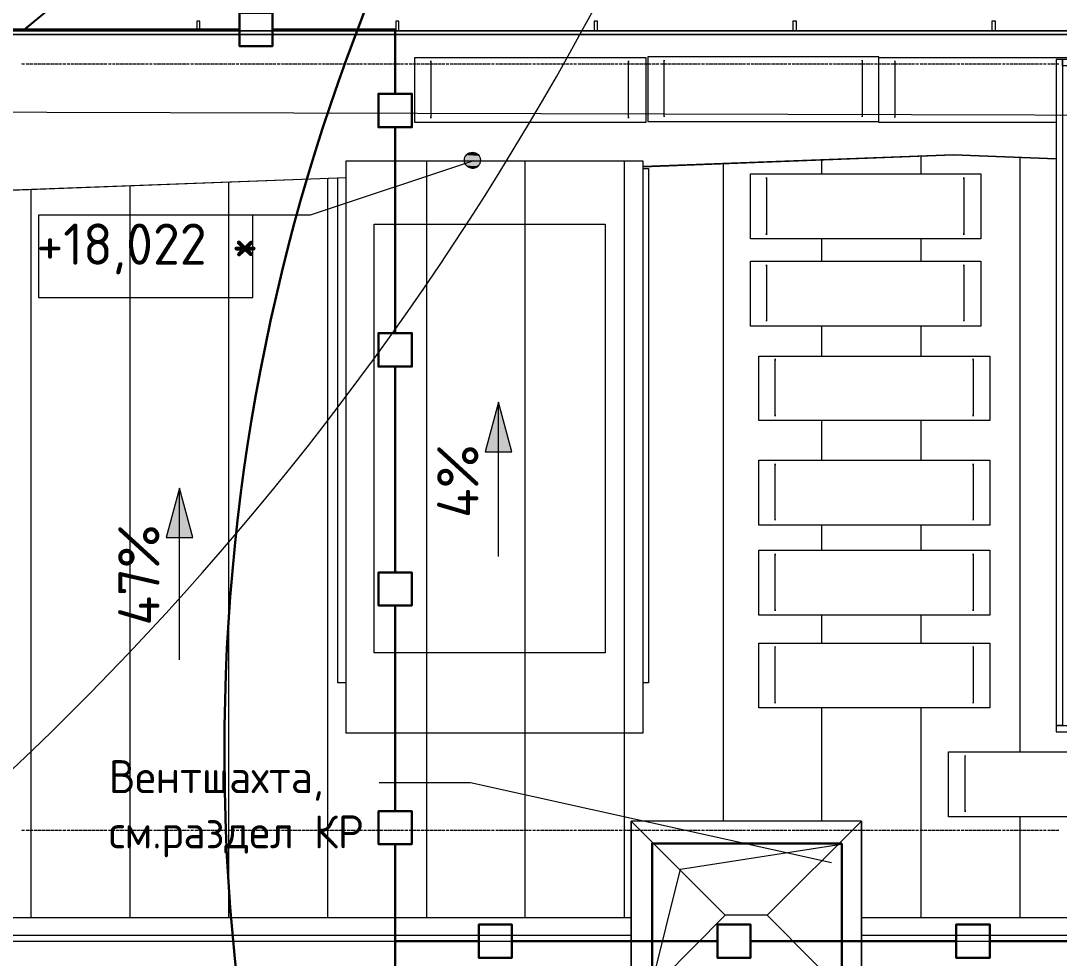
# Model space of a CAD drawing. Header units: millimetres. Extents: x -42533 to 645315, y 3457 to 82611.
# Drawn here: x 554422 to 560725, y 19596 to 25284 of the extents above; entities that cross this region are included whole.
import ezdxf

# ---------------------------------------------------------------- set-up
doc = ezdxf.new("R2010")
doc.units = ezdxf.units.MM
for name, color, linetype, true_color in [('PDF _!ЭОМ.Молниезащита', 7, 'Continuous', 0x954a95), ('PDF _Аннотация', 7, 'Continuous', 0xbababa), ('PDF _Антураж', 7, 'Continuous', 0xbababa), ('PDF _Воздуховоды', 7, 'Continuous', 0xbababa), ('PDF _Крыша', 7, 'Continuous', 0xbababa), ('PDF _Крыша штриховка', 7, 'Continuous', 0xbababa), ('PDF _Обобщенные модели', 7, 'Continuous', 0xbababa), ('PDF _Ограждение', 7, 'Continuous', 0xbababa), ('PDF _Оси', 7, 'Continuous', 0xbababa), ('PDF _Отметки', 7, 'Continuous', 0xbababa), ('PDF _Размеры', 7, 'Continuous', 0xbababa)]:
    doc.layers.add(name, color=color, linetype=linetype, true_color=true_color)
doc.layers.add('PDF _Линии', color=7, linetype='Continuous')
doc.layers.add('PDF _Текст', color=7, linetype='Continuous')
doc.styles.add('PDF GOST Common', font='GOST_Common.ttf')

msp = doc.modelspace()

# ---------------------------------------------------------------- linework, layer by layer
at = {"layer": 'PDF _!ЭОМ.Молниезащита', "color": 5, "lineweight": 30}
for points in [[(555750.1, 25230.6), (554750.6, 25230.6), (554250.8, 25230.6), (554250.8, 25395.8), (554149.2, 25395.8), (554149.2, 25599.1), (554348.2, 25599.1), (554348.2, 25395.8), (554250.8, 25395.8)], [(556694.6, 25230.6), (556199.1, 25230.6), (555949.2, 25230.6), (555949.2, 25129), (555750.1, 25129), (555750.1, 25332.3), (555949.2, 25332.3), (555949.2, 25230.6)], [(556694.6, 25230.6), (556694.6, 24841)], [(556694.6, 23388.3), (556694.6, 24387.8), (556694.6, 24637.7), (556593, 24637.7), (556593, 24841), (556796.3, 24841), (556796.3, 24637.7), (556694.6, 24637.7)], [(556694.6, 21935.5), (556694.6, 22935.1), (556694.6, 23185), (556593, 23185), (556593, 23388.3), (556796.3, 23388.3), (556796.3, 23185), (556694.6, 23185)], [(556694.6, 20487), (556694.6, 21486.6), (556694.6, 21736.5), (556593, 21736.5), (556593, 21935.5), (556796.3, 21935.5), (556796.3, 21736.5), (556694.6, 21736.5)], [(556694.6, 19038.6), (556694.6, 20038.1), (556694.6, 20288), (556593, 20288), (556593, 20487), (556796.3, 20487), (556796.3, 20288), (556694.6, 20288)], [(558651.3, 19699.3), (557651.8, 19699.3), (557401.9, 19699.3), (557401.9, 19597.6), (557202.9, 19597.6), (557202.9, 19800.9), (557401.9, 19800.9), (557401.9, 19699.3)], [(560099.8, 19699.3), (559100.3, 19699.3), (558850.4, 19699.3), (558850.4, 19597.6), (558651.3, 19597.6), (558651.3, 19800.9), (558850.4, 19800.9), (558850.4, 19699.3)], [(561552.6, 19699.3), (560553, 19699.3), (560303.1, 19699.3), (560303.1, 19597.6), (560099.8, 19597.6), (560099.8, 19800.9), (560303.1, 19800.9), (560303.1, 19699.3)], [(557202.9, 19699.3), (556694.6, 19699.3)]]:
    msp.add_lwpolyline(points, dxfattribs=at)
at = {"layer": 'PDF _!ЭОМ.Молниезащита', "color": 116, "lineweight": 30, "true_color": 0x136734}
for centre, radius in [((543274.8, 33878.4), 12301.6), ((567904.4, 20845.7), 12246.5)]:
    msp.add_circle(centre, radius, dxfattribs=at)
at = {"layer": 'PDF _!ЭОМ.Молниезащита', "lineweight": 13}
for centre, radius, start, end in [((541973.2, 33883.9), 18066.6, 258.64082, 32.4196), ((569238.6, 19731.8), 18425.9, 113.6261, 221.93481)]:
    msp.add_arc(centre, radius, start, end, dxfattribs=at)
at = {"layer": 'PDF _!ЭОМ.Молниезащита', "lineweight": 30}
msp.add_arc((514330.6, -50639.5), 76931.2, 53.480075, 71.283866, dxfattribs=at)
at = {"layer": 'PDF _Аннотация', "color": 8, "lineweight": 20}
msp.add_lwpolyline([(554530.4, 24104), (554530.4, 23604.3), (555830.6, 23604.3), (555830.6, 24104)], close=True, dxfattribs=at)
at = {"layer": 'PDF _Аннотация', "color": 8, "lineweight": 9}
msp.add_lwpolyline([(559341.7, 20173.6), (557152, 20660.7), (556737, 20660.7), (556597.2, 20660.7)], dxfattribs=at)
at = {"layer": 'PDF _Антураж', "color": 8, "lineweight": 18}
for points in [[(558198.2, 24400.5), (560082.9, 24472.5), (560705.5, 24447.1)], [(560705.5, 24442.9), (560082.9, 24468.3), (558198.2, 24396.3)], [(560082.9, 24468.3), (560082.9, 24472.5)], [(556347.3, 24328.5), (553230.1, 24214.2)], [(553234.3, 24214.2), (556398.1, 24332.7)]]:
    msp.add_lwpolyline(points, dxfattribs=at)
at = {"layer": 'PDF _Воздуховоды', "color": 8, "lineweight": 18}
for points in [[(558952.1, 19856), (559523.8, 20427.8), (559523.8, 19280), (559523.8, 20427.8), (558126.2, 20427.8), (558126.2, 19280), (558126.2, 20427.8), (558697.9, 19856), (558126.2, 19280), (559523.8, 19280), (558952.1, 19856), (558697.9, 19856)], [(559523.8, 20427.8), (558126.2, 20427.8)]]:
    msp.add_lwpolyline(points, dxfattribs=at)
at = {"layer": 'PDF _Крыша', "color": 8, "lineweight": 9}
msp.add_lwpolyline([(556398.1, 24434.4), (558198.2, 24434.4), (558198.2, 20961.4), (556398.1, 20961.4)], close=True, dxfattribs=at)
at = {"layer": 'PDF _Крыша штриховка', "color": 8, "lineweight": 9}
for points in [[(559883.8, 24459.8), (559883.8, 24353.9)], [(556885.2, 24434.4), (556885.2, 20961.4), (556885.2, 19843.3)], [(557482.4, 24434.4), (557482.4, 20961.4), (557482.4, 19843.3)], [(558083.8, 24434.4), (558083.8, 20961.4), (558083.8, 19843.3)], [(558685.2, 24417.4), (558685.2, 20427.8)], [(559282.4, 24438.6), (559282.4, 24353.9)], [(560485.3, 24451.3), (560485.3, 20847.1)], [(556283.8, 24328.5), (556283.8, 19843.3)], [(555085.2, 24281.9), (555085.2, 19843.3)], [(555682.4, 24303.1), (555682.4, 19843.3)], [(554483.8, 24260.7), (554483.8, 19843.3)], [(559282.4, 23960), (559282.4, 23824.5)], [(559883.8, 23960), (559883.8, 23824.5)], [(559282.4, 23430.6), (559282.4, 23248.5)], [(559883.8, 23430.6), (559883.8, 23248.5)], [(559282.4, 22858.8), (559282.4, 22617.4)], [(559883.8, 22858.8), (559883.8, 22617.4)], [(559282.4, 22223.5), (559282.4, 22071.1)], [(559883.8, 22223.5), (559883.8, 22071.1)], [(559282.4, 21677.2), (559282.4, 21507.8)], [(559883.8, 21677.2), (559883.8, 21507.8)], [(559282.4, 21113.9), (559282.4, 20427.8)], [(559883.8, 21113.9), (559883.8, 19843.3)], [(560485.3, 20453.2), (560485.3, 19843.3)]]:
    msp.add_lwpolyline(points, dxfattribs=at)
at = {"layer": 'PDF _Линии', "color": 8, "lineweight": 9}
for points in [[(553827.3, 24730.9), (582318.5, 24654.6), (582229.5, 32125.8), (589577.9, 32125.8), (589577.9, 54975.5), (598506, 54975.5), (598785.5, 20686.1), (592369, 20686.1), (592432.5, 12524.6), (585626.3, 12571.2), (585592.4, 14451.7), (550752.4, 14451.7), (550752.4, 12478), (543802.2, 12478), (543764.1, 20783.5), (537415.3, 20800.5), (537356, 32655.2)], [(558249, 19419.7), (558426.9, 20135.5), (559401, 20288)]]:
    msp.add_lwpolyline(points, dxfattribs=at)
msp.add_lwpolyline([(557969.5, 21448.5), (556567.6, 21448.5), (556567.6, 24049), (557969.5, 24049)], close=True, dxfattribs=at)
at = {"layer": 'PDF _Линии', "color": 8, "lineweight": 30}
msp.add_lwpolyline([(559405.2, 20292.2), (558253.2, 20292.2), (558253.2, 19419.7), (559405.2, 19419.7)], close=True, dxfattribs=at)
at = {"layer": 'PDF _Обобщенные модели', "color": 8, "lineweight": 9}
for points in [[(558215.1, 25061.2), (558215.1, 25057), (558215.1, 25040), (558215.1, 25035.8), (558215.1, 24697), (558215.1, 24688.5), (558215.1, 24684.3), (558215.1, 24667.3), (556813.2, 24667.3), (556813.2, 24684.3), (556813.2, 24688.5), (556813.2, 24697), (556813.2, 25035.8), (556813.2, 25040), (556813.2, 25057), (556813.2, 25061.2)], [(560248.1, 24353.9), (560248.1, 24349.7), (560248.1, 24332.7), (560248.1, 24328.5), (560248.1, 23989.7), (560248.1, 23985.4), (560248.1, 23977), (560248.1, 23960), (558850.4, 23960), (558850.4, 23977), (558850.4, 23985.4), (558850.4, 23989.7), (558850.4, 24328.5), (558850.4, 24332.7), (558850.4, 24349.7), (558850.4, 24353.9)], [(560248.1, 23824.5), (560248.1, 23820.3), (560248.1, 23807.6), (560248.1, 23803.3), (560248.1, 23799.1), (560248.1, 23464.5), (560248.1, 23456), (560248.1, 23447.6), (560248.1, 23434.8), (560248.1, 23430.6), (558850.4, 23430.6), (558850.4, 23434.8), (558850.4, 23447.6), (558850.4, 23456), (558850.4, 23464.5), (558850.4, 23799.1), (558850.4, 23803.3), (558850.4, 23807.6), (558850.4, 23820.3), (558850.4, 23824.5)], [(560303.1, 23248.5), (560303.1, 23231.6), (560303.1, 23227.3), (560303.1, 22888.5), (560303.1, 22880), (560303.1, 22875.8), (560303.1, 22858.8), (558901.2, 22858.8), (558901.2, 22875.8), (558901.2, 22880), (558901.2, 22888.5), (558901.2, 23227.3), (558901.2, 23231.6), (558901.2, 23248.5)], [(560303.1, 22617.4), (560303.1, 22613.2), (560303.1, 22600.5), (560303.1, 22596.2), (560303.1, 22592), (560303.1, 22257.4), (560303.1, 22249), (560303.1, 22240.5), (560303.1, 22223.5), (558901.2, 22223.5), (558901.2, 22240.5), (558901.2, 22249), (558901.2, 22257.4), (558901.2, 22592), (558901.2, 22596.2), (558901.2, 22600.5), (558901.2, 22613.2), (558901.2, 22617.4)], [(560303.1, 22071.1), (560303.1, 22066.8), (560303.1, 22049.9), (560303.1, 22045.7), (560303.1, 21706.8), (560303.1, 21702.6), (560303.1, 21694.1), (560303.1, 21677.2), (558901.2, 21677.2), (558901.2, 21694.1), (558901.2, 21702.6), (558901.2, 21706.8), (558901.2, 22045.7), (558901.2, 22049.9), (558901.2, 22066.8), (558901.2, 22071.1)], [(560303.1, 21507.8), (560303.1, 21503.5), (560303.1, 21490.8), (560303.1, 21482.4), (560303.1, 21147.8), (560303.1, 21139.3), (560303.1, 21130.8), (560303.1, 21118.1), (560303.1, 21113.9), (558901.2, 21113.9), (558901.2, 21118.1), (558901.2, 21130.8), (558901.2, 21139.3), (558901.2, 21147.8), (558901.2, 21482.4), (558901.2, 21490.8), (558901.2, 21503.5), (558901.2, 21507.8)], [(561455.1, 20847.1), (561455.1, 20830.1), (561455.1, 20821.6), (561455.1, 20487), (561455.1, 20478.6), (561455.1, 20474.3), (561455.1, 20457.4), (561455.1, 20453.2), (560053.2, 20453.2), (560053.2, 20457.4), (560053.2, 20474.3), (560053.2, 20478.6), (560053.2, 20487), (560053.2, 20821.6), (560053.2, 20830.1), (560053.2, 20847.1)]]:
    msp.add_lwpolyline(points, close=True, dxfattribs=at)
for points in [[(556910.6, 25031.6), (556910.6, 25040), (556910.6, 24692.7), (556910.6, 24701.2)], [(558109.2, 25040), (558109.2, 24692.7)], [(558113.5, 25031.6), (558113.5, 25040)], [(560705.5, 24667.3), (559629.7, 24667.3), (559629.7, 24671.6), (559629.7, 24684.3), (559629.7, 24692.7), (559629.7, 24697), (559629.7, 24701.2), (559629.7, 25035.8), (559629.7, 25044.3), (559629.7, 25057), (559629.7, 25065.5), (558227.8, 25065.5), (558227.8, 25048.5), (558227.8, 25040), (558227.8, 24705.5), (558227.8, 24697), (558227.8, 24692.7), (558227.8, 24675.8), (558227.8, 24671.6), (559629.7, 24671.6)], [(558325.2, 25044.3), (558325.2, 24701.2)], [(558329.5, 25040), (558329.5, 25044.3)], [(559528.1, 25040), (559528.1, 25044.3), (559528.1, 24701.2), (559528.1, 24705.5)], [(559629.7, 25061.2), (561027.4, 25061.2), (561027.4, 25057), (561027.4, 25048.5)], [(559727.1, 25035.8), (559727.1, 25040), (559727.1, 24697), (559727.1, 24701.2)], [(558329.5, 24701.2), (558329.5, 24705.5)], [(558113.5, 24692.7), (558113.5, 24701.2)], [(558947.8, 24324.3), (558947.8, 24332.7), (558947.8, 23985.4), (558947.8, 23993.9)], [(560146.4, 24324.3), (560146.4, 24332.7), (560146.4, 23985.4), (560146.4, 23993.9)], [(558947.8, 23794.9), (558947.8, 23803.3), (558947.8, 23460.3), (558947.8, 23464.5)], [(560146.4, 23794.9), (560146.4, 23803.3), (560146.4, 23460.3), (560146.4, 23464.5)], [(558998.6, 23231.6), (558998.6, 22884.3)], [(559002.9, 23223.1), (559002.9, 23231.6)], [(560201.5, 23223.1), (560201.5, 23231.6), (560201.5, 22884.3), (560201.5, 22892.7)], [(559002.9, 22884.3), (559002.9, 22892.7)], [(558998.6, 22596.2), (558998.6, 22253.2)], [(559002.9, 22587.8), (559002.9, 22596.2)], [(560201.5, 22587.8), (560201.5, 22596.2), (560201.5, 22253.2), (560201.5, 22257.4)], [(559002.9, 22253.2), (559002.9, 22257.4)], [(558998.6, 22049.9), (558998.6, 21702.6)], [(559002.9, 22041.4), (559002.9, 22049.9)], [(560201.5, 22041.4), (560201.5, 22049.9), (560201.5, 21702.6), (560201.5, 21711.1)], [(559002.9, 21702.6), (559002.9, 21711.1)], [(558998.6, 21486.6), (558998.6, 21143.5)], [(559002.9, 21482.4), (559002.9, 21486.6)], [(560201.5, 21482.4), (560201.5, 21486.6), (560201.5, 21143.5), (560201.5, 21147.8)], [(559002.9, 21143.5), (559002.9, 21147.8)], [(560150.7, 20825.9), (560150.7, 20482.8)], [(560154.9, 20821.6), (560154.9, 20825.9)], [(560154.9, 20482.8), (560154.9, 20491.3)]]:
    msp.add_lwpolyline(points, dxfattribs=at)
at = {"layer": 'PDF _Обобщенные модели', "color": 8, "lineweight": 18}
for points in [[(547821.6, 19695), (547821.6, 19699.3), (547821.6, 19733.2), (547821.6, 19843.3), (558126.2, 19843.3)], [(559523.8, 19843.3), (573364.9, 19843.3)], [(558126.2, 19733.2), (547821.6, 19733.2)], [(583559.4, 19733.2), (559523.8, 19733.2)], [(547821.6, 19699.3), (558126.2, 19699.3)], [(559523.8, 19699.3), (589323.7, 19699.3)]]:
    msp.add_lwpolyline(points, dxfattribs=at)
at = {"layer": 'PDF _Ограждение', "color": 8, "lineweight": 9}
for points in [[(554437.2, 25222.2), (554678.6, 25425.5), (554432.9, 25222.2)], [(556398.1, 21266.3), (556347.3, 21266.3), (556347.3, 24328.5)], [(558198.2, 24387.8), (558232, 24387.8), (558232, 21266.3), (558198.2, 21266.3)]]:
    msp.add_lwpolyline(points, dxfattribs=at)
for points in [[(555491.8, 25281.5), (555491.8, 25243.3), (555491.8, 25222.2), (555508.7, 25222.2), (555508.7, 25243.3), (555508.7, 25281.5)], [(556698.9, 25281.5), (556698.9, 25243.3), (556698.9, 25222.2), (556715.8, 25222.2), (556715.8, 25243.3), (556715.8, 25281.5)], [(557901.7, 25281.5), (557901.7, 25243.3), (557901.7, 25222.2), (557922.9, 25222.2), (557922.9, 25243.3), (557922.9, 25281.5)], [(559108.8, 25281.5), (559108.8, 25243.3), (559108.8, 25222.2), (559129.9, 25222.2), (559129.9, 25243.3), (559129.9, 25281.5)], [(560315.8, 25281.5), (560315.8, 25243.3), (560315.8, 25222.2), (560337, 25222.2), (560337, 25243.3), (560337, 25281.5)], [(581852.6, 25201), (554293.2, 25201), (554293.2, 25222.2), (581839.9, 25222.2), (554293.2, 25222.2), (554293.2, 25201), (581852.6, 25201), (581852.6, 25213.7)], [(575652, 21008), (575694.4, 21008), (575694.4, 25010.4), (560743.6, 25010.4), (560743.6, 25048.5), (560705.5, 25048.5), (560705.5, 21008), (575652, 21008), (575652, 25010.4), (575694.4, 25010.4), (575694.4, 25048.5), (560743.6, 25048.5), (560743.6, 21008), (560705.5, 21008), (560705.5, 20969.9), (575652, 20969.9)]]:
    msp.add_lwpolyline(points, close=True, dxfattribs=at)
at = {"layer": 'PDF _Оси', "color": 8, "lineweight": 9}
for points in [[(554424.5, 25023.1), (554424.5, 25023.1)], [(554428.7, 25023.1), (554445.6, 25023.1)], [(554449.9, 25023.1), (554449.9, 25023.1)], [(554454.1, 25023.1), (554471.1, 25023.1)], [(554475.3, 25023.1), (554496.5, 25023.1)], [(554500.7, 25023.1), (554521.9, 25023.1)], [(554526.1, 25023.1), (554547.3, 25023.1)], [(554551.5, 25023.1), (554572.7, 25023.1)], [(554576.9, 25023.1), (554598.1, 25023.1)], [(554602.4, 25023.1), (554623.5, 25023.1)], [(554627.8, 25023.1), (554648.9, 25023.1)], [(554653.2, 25023.1), (554670.1, 25023.1)], [(554674.4, 25023.1), (554674.4, 25023.1)], [(554678.6, 25023.1), (554695.5, 25023.1)], [(554699.8, 25023.1), (554699.8, 25023.1)], [(554704, 25023.1), (554720.9, 25023.1)], [(554725.2, 25023.1), (554746.4, 25023.1)], [(554750.6, 25023.1), (554771.8, 25023.1)], [(554776, 25023.1), (554797.2, 25023.1)], [(554801.4, 25023.1), (554822.6, 25023.1)], [(554826.8, 25023.1), (554848, 25023.1)], [(554852.2, 25023.1), (554873.4, 25023.1)], [(554877.7, 25023.1), (554898.8, 25023.1)], [(554903.1, 25023.1), (554924.2, 25023.1)], [(554928.5, 25023.1), (554945.4, 25023.1)], [(554949.7, 25023.1), (554949.7, 25023.1)], [(554953.9, 25023.1), (554970.8, 25023.1)], [(554975.1, 25023.1), (554975.1, 25023.1)], [(554979.3, 25023.1), (554996.2, 25023.1)], [(555000.5, 25023.1), (555021.7, 25023.1)], [(555025.9, 25023.1), (555047.1, 25023.1)], [(555051.3, 25023.1), (555072.5, 25023.1)], [(555076.7, 25023.1), (555097.9, 25023.1)], [(555102.1, 25023.1), (555123.3, 25023.1)], [(555127.5, 25023.1), (555148.7, 25023.1)], [(555153, 25023.1), (555174.1, 25023.1)], [(555178.4, 25023.1), (555195.3, 25023.1)], [(555199.5, 25023.1), (555199.5, 25023.1)], [(555203.8, 25023.1), (555220.7, 25023.1)], [(555225, 25023.1), (555225, 25023.1)], [(555229.2, 25023.1), (555246.1, 25023.1)], [(555250.4, 25023.1), (555271.5, 25023.1)], [(555275.8, 25023.1), (555297, 25023.1)], [(555301.2, 25023.1), (555322.4, 25023.1)], [(555326.6, 25023.1), (555347.8, 25023.1)], [(555352, 25023.1), (555373.2, 25023.1)], [(555377.4, 25023.1), (555398.6, 25023.1)], [(555402.8, 25023.1), (555424, 25023.1)], [(555428.2, 25023.1), (555445.2, 25023.1)], [(555449.4, 25023.1), (555449.4, 25023.1)], [(555453.7, 25023.1), (555470.6, 25023.1)], [(555474.8, 25023.1), (555474.8, 25023.1)], [(555479.1, 25023.1), (555496, 25023.1)], [(555500.3, 25023.1), (555521.4, 25023.1)], [(555525.7, 25023.1), (555546.8, 25023.1)], [(555551.1, 25023.1), (555572.3, 25023.1)], [(555576.5, 25023.1), (555597.7, 25023.1)], [(555601.9, 25023.1), (555623.1, 25023.1)], [(555627.3, 25023.1), (555648.5, 25023.1)], [(555652.7, 25023.1), (555673.9, 25023.1)], [(555678.1, 25023.1), (555699.3, 25023.1)], [(555703.5, 25023.1), (555720.5, 25023.1)], [(555724.7, 25023.1), (555724.7, 25023.1)], [(555729, 25023.1), (555745.9, 25023.1)], [(555750.1, 25023.1), (555750.1, 25023.1)], [(555754.4, 25023.1), (555771.3, 25023.1)], [(555775.5, 25023.1), (555796.7, 25023.1)], [(555801, 25023.1), (555822.1, 25023.1)], [(555826.4, 25023.1), (555847.5, 25023.1)], [(555851.8, 25023.1), (555873, 25023.1)], [(555877.2, 25023.1), (555898.4, 25023.1)], [(555902.6, 25023.1), (555923.8, 25023.1)], [(555928, 25023.1), (555949.2, 25023.1)], [(555953.4, 25023.1), (555970.4, 25023.1)], [(555974.6, 25023.1), (555974.6, 25023.1)], [(555978.8, 25023.1), (555995.8, 25023.1)], [(556000, 25023.1), (556000, 25023.1)], [(556004.3, 25023.1), (556021.2, 25023.1)], [(556025.4, 25023.1), (556046.6, 25023.1)], [(556050.8, 25023.1), (556072, 25023.1)], [(556076.3, 25023.1), (556097.4, 25023.1)], [(556101.7, 25023.1), (556122.8, 25023.1)], [(556127.1, 25023.1), (556148.3, 25023.1)], [(556152.5, 25023.1), (556173.7, 25023.1)], [(556177.9, 25023.1), (556199.1, 25023.1)], [(556203.3, 25023.1), (556220.3, 25023.1)], [(556224.5, 25023.1), (556224.5, 25023.1)], [(556228.7, 25023.1), (556245.7, 25023.1)], [(556249.9, 25023.1), (556249.9, 25023.1)], [(556254.1, 25023.1), (556271.1, 25023.1)], [(556275.3, 25023.1), (556296.5, 25023.1)], [(556300.7, 25023.1), (556321.9, 25023.1)], [(556326.1, 25023.1), (556347.3, 25023.1)], [(556351.6, 25023.1), (556372.7, 25023.1)], [(556377, 25023.1), (556398.1, 25023.1)], [(556402.4, 25023.1), (556423.6, 25023.1)], [(556427.8, 25023.1), (556449, 25023.1)], [(556453.2, 25023.1), (556474.4, 25023.1)], [(556478.6, 25023.1), (556495.6, 25023.1)], [(556499.8, 25023.1), (556499.8, 25023.1)], [(556504, 25023.1), (556521, 25023.1)], [(556525.2, 25023.1), (556525.2, 25023.1)], [(556529.4, 25023.1), (556546.4, 25023.1)], [(556550.6, 25023.1), (556571.8, 25023.1)], [(556576, 25023.1), (556597.2, 25023.1)], [(556601.4, 25023.1), (556622.6, 25023.1)], [(556626.9, 25023.1), (556648, 25023.1)], [(556652.3, 25023.1), (556673.4, 25023.1)], [(556677.7, 25023.1), (556698.9, 25023.1)], [(556703.1, 25023.1), (556724.3, 25023.1)], [(556728.5, 25023.1), (556745.4, 25023.1)], [(556749.7, 25023.1), (556749.7, 25023.1)], [(556753.9, 25023.1), (556770.9, 25023.1)], [(556775.1, 25023.1), (556775.1, 25023.1)], [(556779.3, 25023.1), (556796.3, 25023.1)], [(556800.5, 25023.1), (556821.7, 25023.1)], [(556825.9, 25023.1), (556847.1, 25023.1)], [(556851.3, 25023.1), (556872.5, 25023.1)], [(556876.7, 25023.1), (556897.9, 25023.1)], [(556902.2, 25023.1), (556923.3, 25023.1)], [(556927.6, 25023.1), (556948.7, 25023.1)], [(556953, 25023.1), (556974.2, 25023.1)], [(556978.4, 25023.1), (556995.3, 25023.1)], [(556999.6, 25023.1), (556999.6, 25023.1)], [(557003.8, 25023.1), (557020.7, 25023.1)], [(557025, 25023.1), (557025, 25023.1)], [(557029.2, 25023.1), (557046.2, 25023.1)], [(557050.4, 25023.1), (557071.6, 25023.1)], [(557075.8, 25023.1), (557097, 25023.1)], [(557101.2, 25023.1), (557122.4, 25023.1)], [(557126.6, 25023.1), (557147.8, 25023.1)], [(557152, 25023.1), (557173.2, 25023.1)], [(557177.4, 25023.1), (557198.6, 25023.1)], [(557202.9, 25023.1), (557224, 25023.1)], [(557228.3, 25023.1), (557249.4, 25023.1)], [(557253.7, 25023.1), (557270.6, 25023.1)], [(557274.9, 25023.1), (557274.9, 25023.1)], [(557279.1, 25023.1), (557296, 25023.1)], [(557300.3, 25023.1), (557300.3, 25023.1)], [(557304.5, 25023.1), (557321.4, 25023.1)], [(557325.7, 25023.1), (557346.9, 25023.1)], [(557351.1, 25023.1), (557372.3, 25023.1)], [(557376.5, 25023.1), (557397.7, 25023.1)], [(557401.9, 25023.1), (557423.1, 25023.1)], [(557427.3, 25023.1), (557448.5, 25023.1)], [(557452.7, 25023.1), (557473.9, 25023.1)], [(557478.2, 25023.1), (557499.3, 25023.1)], [(557503.6, 25023.1), (557520.5, 25023.1)], [(557524.7, 25023.1), (557524.7, 25023.1)], [(557529, 25023.1), (557545.9, 25023.1)], [(557550.2, 25023.1), (557550.2, 25023.1)], [(557554.4, 25023.1), (557571.3, 25023.1)], [(557575.6, 25023.1), (557596.7, 25023.1)], [(557601, 25023.1), (557622.2, 25023.1)], [(557626.4, 25023.1), (557647.6, 25023.1)], [(557651.8, 25023.1), (557673, 25023.1)], [(557677.2, 25023.1), (557698.4, 25023.1)], [(557702.6, 25023.1), (557723.8, 25023.1)], [(557728, 25023.1), (557749.2, 25023.1)], [(557753.5, 25023.1), (557770.4, 25023.1)], [(557774.6, 25023.1), (557774.6, 25023.1)], [(557778.9, 25023.1), (557795.8, 25023.1)], [(557800, 25023.1), (557800, 25023.1)], [(557804.3, 25023.1), (557821.2, 25023.1)], [(557825.5, 25023.1), (557846.6, 25023.1)], [(557850.9, 25023.1), (557872, 25023.1)], [(557876.3, 25023.1), (557897.5, 25023.1)], [(557901.7, 25023.1), (557922.9, 25023.1)], [(557927.1, 25023.1), (557948.3, 25023.1)], [(557952.5, 25023.1), (557973.7, 25023.1)], [(557977.9, 25023.1), (557999.1, 25023.1)], [(558003.3, 25023.1), (558024.5, 25023.1)], [(558028.8, 25023.1), (558045.7, 25023.1)], [(558049.9, 25023.1), (558049.9, 25023.1)], [(558054.2, 25023.1), (558071.1, 25023.1)], [(558075.3, 25023.1), (558075.3, 25023.1)], [(558079.6, 25023.1), (558096.5, 25023.1)], [(558100.8, 25023.1), (558121.9, 25023.1)], [(558126.2, 25023.1), (558147.3, 25023.1)], [(558151.6, 25023.1), (558172.8, 25023.1)], [(558177, 25023.1), (558198.2, 25023.1)], [(558202.4, 25023.1), (558223.6, 25023.1)], [(558227.8, 25023.1), (558249, 25023.1)], [(558253.2, 25023.1), (558274.4, 25023.1)], [(558278.6, 25023.1), (558295.6, 25023.1)], [(558299.8, 25023.1), (558299.8, 25023.1)], [(558304.1, 25023.1), (558321, 25023.1)], [(558325.2, 25023.1), (558325.2, 25023.1)], [(558329.5, 25023.1), (558346.4, 25023.1)], [(558350.6, 25023.1), (558371.8, 25023.1)], [(558376.1, 25023.1), (558397.2, 25023.1)], [(558401.5, 25023.1), (558422.6, 25023.1)], [(558426.9, 25023.1), (558448.1, 25023.1)], [(558452.3, 25023.1), (558473.5, 25023.1)], [(558477.7, 25023.1), (558498.9, 25023.1)], [(558503.1, 25023.1), (558524.3, 25023.1)], [(558528.5, 25023.1), (558545.5, 25023.1)], [(558549.7, 25023.1), (558549.7, 25023.1)], [(558553.9, 25023.1), (558570.9, 25023.1)], [(558575.1, 25023.1), (558575.1, 25023.1)], [(558579.3, 25023.1), (558596.3, 25023.1)], [(558600.5, 25023.1), (558621.7, 25023.1)], [(558625.9, 25023.1), (558647.1, 25023.1)], [(558651.3, 25023.1), (558672.5, 25023.1)], [(558676.8, 25023.1), (558697.9, 25023.1)], [(558702.2, 25023.1), (558723.3, 25023.1)], [(558727.6, 25023.1), (558748.8, 25023.1)], [(558753, 25023.1), (558774.2, 25023.1)], [(558778.4, 25023.1), (558799.6, 25023.1)], [(558803.8, 25023.1), (558820.8, 25023.1)], [(558825, 25023.1), (558825, 25023.1)], [(558829.2, 25023.1), (558846.2, 25023.1)], [(558850.4, 25023.1), (558850.4, 25023.1)], [(558854.6, 25023.1), (558871.6, 25023.1)], [(558875.8, 25023.1), (558897, 25023.1)], [(558901.2, 25023.1), (558922.4, 25023.1)], [(558926.6, 25023.1), (558947.8, 25023.1)], [(558952.1, 25023.1), (558973.2, 25023.1)], [(558977.5, 25023.1), (558998.6, 25023.1)], [(559002.9, 25023.1), (559024.1, 25023.1)], [(559028.3, 25023.1), (559049.5, 25023.1)], [(559053.7, 25023.1), (559070.6, 25023.1)], [(559074.9, 25023.1), (559074.9, 25023.1)], [(559079.1, 25023.1), (559096.1, 25023.1)], [(559100.3, 25023.1), (559100.3, 25023.1)], [(559104.5, 25023.1), (559121.5, 25023.1)], [(559125.7, 25023.1), (559146.9, 25023.1)], [(559151.1, 25023.1), (559172.3, 25023.1)], [(559176.5, 25023.1), (559197.7, 25023.1)], [(559201.9, 25023.1), (559223.1, 25023.1)], [(559227.4, 25023.1), (559248.5, 25023.1)], [(559252.8, 25023.1), (559273.9, 25023.1)], [(559278.2, 25023.1), (559299.4, 25023.1)], [(559303.6, 25023.1), (559320.5, 25023.1)], [(559324.8, 25023.1), (559324.8, 25023.1)], [(559329, 25023.1), (559345.9, 25023.1)], [(559350.2, 25023.1), (559350.2, 25023.1)], [(559354.4, 25023.1), (559371.4, 25023.1)], [(559375.6, 25023.1), (559396.8, 25023.1)], [(559401, 25023.1), (559422.2, 25023.1)], [(559426.4, 25023.1), (559447.6, 25023.1)], [(559451.8, 25023.1), (559473, 25023.1)], [(559477.2, 25023.1), (559498.4, 25023.1)], [(559502.7, 25023.1), (559523.8, 25023.1)], [(559528.1, 25023.1), (559549.2, 25023.1)], [(559553.5, 25023.1), (559574.7, 25023.1)], [(559578.9, 25023.1), (559595.8, 25023.1)], [(559600.1, 25023.1), (559600.1, 25023.1)], [(559604.3, 25023.1), (559621.2, 25023.1)], [(559625.5, 25023.1), (559625.5, 25023.1)], [(559629.7, 25023.1), (559646.7, 25023.1)], [(559650.9, 25023.1), (559672.1, 25023.1)], [(559676.3, 25023.1), (559697.5, 25023.1)], [(559701.7, 25023.1), (559722.9, 25023.1)], [(559727.1, 25023.1), (559748.3, 25023.1)], [(559752.5, 25023.1), (559773.7, 25023.1)], [(559778, 25023.1), (559799.1, 25023.1)], [(559803.4, 25023.1), (559824.5, 25023.1)], [(559828.8, 25023.1), (559845.7, 25023.1)], [(559850, 25023.1), (559850, 25023.1)], [(559854.2, 25023.1), (559871.1, 25023.1)], [(559875.4, 25023.1), (559875.4, 25023.1)], [(559879.6, 25023.1), (559896.5, 25023.1)], [(559900.8, 25023.1), (559922, 25023.1)], [(559926.2, 25023.1), (559947.4, 25023.1)], [(559951.6, 25023.1), (559972.8, 25023.1)], [(559977, 25023.1), (559998.2, 25023.1)], [(560002.4, 25023.1), (560023.6, 25023.1)], [(560027.8, 25023.1), (560049, 25023.1)], [(560053.2, 25023.1), (560074.4, 25023.1)], [(560078.7, 25023.1), (560095.6, 25023.1)], [(560099.8, 25023.1), (560099.8, 25023.1)], [(560104.1, 25023.1), (560121, 25023.1)], [(560125.2, 25023.1), (560125.2, 25023.1)], [(560129.5, 25023.1), (560146.4, 25023.1)], [(560150.7, 25023.1), (560171.8, 25023.1)], [(560176.1, 25023.1), (560197.3, 25023.1)], [(560201.5, 25023.1), (560222.7, 25023.1)], [(560226.9, 25023.1), (560248.1, 25023.1)], [(560252.3, 25023.1), (560273.5, 25023.1)], [(560277.7, 25023.1), (560298.9, 25023.1)], [(560303.1, 25023.1), (560324.3, 25023.1)], [(560328.5, 25023.1), (560349.7, 25023.1)], [(560354, 25023.1), (560370.9, 25023.1)], [(560375.1, 25023.1), (560375.1, 25023.1)], [(560379.4, 25023.1), (560396.3, 25023.1)], [(560400.5, 25023.1), (560400.5, 25023.1)], [(560404.8, 25023.1), (560421.7, 25023.1)], [(560426, 25023.1), (560447.1, 25023.1)], [(560451.4, 25023.1), (560472.5, 25023.1)], [(560476.8, 25023.1), (560498, 25023.1)], [(560502.2, 25023.1), (560523.4, 25023.1)], [(560527.6, 25023.1), (560548.8, 25023.1)], [(560553, 25023.1), (560574.2, 25023.1)], [(560578.4, 25023.1), (560599.6, 25023.1)], [(560603.8, 25023.1), (560620.8, 25023.1)], [(560625, 25023.1), (560625, 25023.1)], [(560629.3, 25023.1), (560646.2, 25023.1)], [(560650.4, 25023.1), (560650.4, 25023.1)], [(560654.7, 25023.1), (560671.6, 25023.1)], [(560675.8, 25023.1), (560697, 25023.1)], [(560701.3, 25023.1), (560722.4, 25023.1)], [(554424.5, 20372.7), (554424.5, 20372.7)], [(554428.7, 20372.7), (554445.6, 20372.7)], [(554449.9, 20372.7), (554449.9, 20372.7)], [(554454.1, 20372.7), (554471.1, 20372.7)], [(554475.3, 20372.7), (554496.5, 20372.7)], [(554500.7, 20372.7), (554521.9, 20372.7)], [(554526.1, 20372.7), (554547.3, 20372.7)], [(554551.5, 20372.7), (554572.7, 20372.7)], [(554576.9, 20372.7), (554598.1, 20372.7)], [(554602.4, 20372.7), (554623.5, 20372.7)], [(554627.8, 20372.7), (554648.9, 20372.7)], [(554653.2, 20372.7), (554670.1, 20372.7)], [(554674.4, 20372.7), (554674.4, 20372.7)], [(554678.6, 20372.7), (554695.5, 20372.7)], [(554699.8, 20372.7), (554699.8, 20372.7)], [(554704, 20372.7), (554720.9, 20372.7)], [(554725.2, 20372.7), (554746.4, 20372.7)], [(554750.6, 20372.7), (554771.8, 20372.7)], [(554776, 20372.7), (554797.2, 20372.7)], [(554801.4, 20372.7), (554822.6, 20372.7)], [(554826.8, 20372.7), (554848, 20372.7)], [(554852.2, 20372.7), (554873.4, 20372.7)], [(554877.7, 20372.7), (554898.8, 20372.7)], [(554903.1, 20372.7), (554924.2, 20372.7)], [(554928.5, 20372.7), (554945.4, 20372.7)], [(554949.7, 20372.7), (554949.7, 20372.7)], [(554953.9, 20372.7), (554970.8, 20372.7)], [(554975.1, 20372.7), (554975.1, 20372.7)], [(554979.3, 20372.7), (554996.2, 20372.7)], [(555000.5, 20372.7), (555021.7, 20372.7)], [(555025.9, 20372.7), (555047.1, 20372.7)], [(555051.3, 20372.7), (555072.5, 20372.7)], [(555076.7, 20372.7), (555097.9, 20372.7)], [(555102.1, 20372.7), (555123.3, 20372.7)], [(555127.5, 20372.7), (555148.7, 20372.7)], [(555153, 20372.7), (555174.1, 20372.7)], [(555178.4, 20372.7), (555195.3, 20372.7)], [(555199.5, 20372.7), (555199.5, 20372.7)], [(555203.8, 20372.7), (555220.7, 20372.7)], [(555225, 20372.7), (555225, 20372.7)], [(555229.2, 20372.7), (555246.1, 20372.7)], [(555250.4, 20372.7), (555271.5, 20372.7)], [(555275.8, 20372.7), (555297, 20372.7)], [(555301.2, 20372.7), (555322.4, 20372.7)], [(555326.6, 20372.7), (555347.8, 20372.7)], [(555352, 20372.7), (555373.2, 20372.7)], [(555377.4, 20372.7), (555398.6, 20372.7)], [(555402.8, 20372.7), (555424, 20372.7)], [(555428.2, 20372.7), (555445.2, 20372.7)], [(555449.4, 20372.7), (555449.4, 20372.7)], [(555453.7, 20372.7), (555470.6, 20372.7)], [(555474.8, 20372.7), (555474.8, 20372.7)], [(555479.1, 20372.7), (555496, 20372.7)], [(555500.3, 20372.7), (555521.4, 20372.7)], [(555525.7, 20372.7), (555546.8, 20372.7)], [(555551.1, 20372.7), (555572.3, 20372.7)], [(555576.5, 20372.7), (555597.7, 20372.7)], [(555601.9, 20372.7), (555623.1, 20372.7)], [(555627.3, 20372.7), (555648.5, 20372.7)], [(555652.7, 20372.7), (555673.9, 20372.7)], [(555678.1, 20372.7), (555699.3, 20372.7)], [(555703.5, 20372.7), (555720.5, 20372.7)], [(555724.7, 20372.7), (555724.7, 20372.7)], [(555729, 20372.7), (555745.9, 20372.7)], [(555750.1, 20372.7), (555750.1, 20372.7)], [(555754.4, 20372.7), (555771.3, 20372.7)], [(555775.5, 20372.7), (555796.7, 20372.7)], [(555801, 20372.7), (555822.1, 20372.7)], [(555826.4, 20372.7), (555847.5, 20372.7)], [(555851.8, 20372.7), (555873, 20372.7)], [(555877.2, 20372.7), (555898.4, 20372.7)], [(555902.6, 20372.7), (555923.8, 20372.7)], [(555928, 20372.7), (555949.2, 20372.7)], [(555953.4, 20372.7), (555970.4, 20372.7)], [(555974.6, 20372.7), (555974.6, 20372.7)], [(555978.8, 20372.7), (555995.8, 20372.7)], [(556000, 20372.7), (556000, 20372.7)], [(556004.3, 20372.7), (556021.2, 20372.7)], [(556025.4, 20372.7), (556046.6, 20372.7)], [(556050.8, 20372.7), (556072, 20372.7)], [(556076.3, 20372.7), (556097.4, 20372.7)], [(556101.7, 20372.7), (556122.8, 20372.7)], [(556127.1, 20372.7), (556148.3, 20372.7)], [(556152.5, 20372.7), (556173.7, 20372.7)], [(556177.9, 20372.7), (556199.1, 20372.7)], [(556203.3, 20372.7), (556220.3, 20372.7)], [(556224.5, 20372.7), (556224.5, 20372.7)], [(556228.7, 20372.7), (556245.7, 20372.7)], [(556249.9, 20372.7), (556249.9, 20372.7)], [(556254.1, 20372.7), (556271.1, 20372.7)], [(556275.3, 20372.7), (556296.5, 20372.7)], [(556300.7, 20372.7), (556321.9, 20372.7)], [(556326.1, 20372.7), (556347.3, 20372.7)], [(556351.6, 20372.7), (556372.7, 20372.7)], [(556377, 20372.7), (556398.1, 20372.7)], [(556402.4, 20372.7), (556423.6, 20372.7)], [(556427.8, 20372.7), (556449, 20372.7)], [(556453.2, 20372.7), (556474.4, 20372.7)], [(556478.6, 20372.7), (556495.6, 20372.7)], [(556499.8, 20372.7), (556499.8, 20372.7)], [(556504, 20372.7), (556521, 20372.7)], [(556525.2, 20372.7), (556525.2, 20372.7)], [(556529.4, 20372.7), (556546.4, 20372.7)], [(556550.6, 20372.7), (556571.8, 20372.7)], [(556576, 20372.7), (556597.2, 20372.7)], [(556601.4, 20372.7), (556622.6, 20372.7)], [(556626.9, 20372.7), (556648, 20372.7)], [(556652.3, 20372.7), (556673.4, 20372.7)], [(556677.7, 20372.7), (556698.9, 20372.7)], [(556703.1, 20372.7), (556724.3, 20372.7)], [(556728.5, 20372.7), (556745.4, 20372.7)], [(556749.7, 20372.7), (556749.7, 20372.7)], [(556753.9, 20372.7), (556770.9, 20372.7)], [(556775.1, 20372.7), (556775.1, 20372.7)], [(556779.3, 20372.7), (556796.3, 20372.7)], [(556800.5, 20372.7), (556821.7, 20372.7)], [(556825.9, 20372.7), (556847.1, 20372.7)], [(556851.3, 20372.7), (556872.5, 20372.7)], [(556876.7, 20372.7), (556897.9, 20372.7)], [(556902.2, 20372.7), (556923.3, 20372.7)], [(556927.6, 20372.7), (556948.7, 20372.7)], [(556953, 20372.7), (556974.2, 20372.7)], [(556978.4, 20372.7), (556995.3, 20372.7)], [(556999.6, 20372.7), (556999.6, 20372.7)], [(557003.8, 20372.7), (557020.7, 20372.7)], [(557025, 20372.7), (557025, 20372.7)], [(557029.2, 20372.7), (557046.2, 20372.7)], [(557050.4, 20372.7), (557071.6, 20372.7)], [(557075.8, 20372.7), (557097, 20372.7)], [(557101.2, 20372.7), (557122.4, 20372.7)], [(557126.6, 20372.7), (557147.8, 20372.7)], [(557152, 20372.7), (557173.2, 20372.7)], [(557177.4, 20372.7), (557198.6, 20372.7)], [(557202.9, 20372.7), (557224, 20372.7)], [(557228.3, 20372.7), (557249.4, 20372.7)], [(557253.7, 20372.7), (557270.6, 20372.7)], [(557274.9, 20372.7), (557274.9, 20372.7)], [(557279.1, 20372.7), (557296, 20372.7)], [(557300.3, 20372.7), (557300.3, 20372.7)], [(557304.5, 20372.7), (557321.4, 20372.7)], [(557325.7, 20372.7), (557346.9, 20372.7)], [(557351.1, 20372.7), (557372.3, 20372.7)], [(557376.5, 20372.7), (557397.7, 20372.7)], [(557401.9, 20372.7), (557423.1, 20372.7)], [(557427.3, 20372.7), (557448.5, 20372.7)], [(557452.7, 20372.7), (557473.9, 20372.7)], [(557478.2, 20372.7), (557499.3, 20372.7)], [(557503.6, 20372.7), (557520.5, 20372.7)], [(557524.7, 20372.7), (557524.7, 20372.7)], [(557529, 20372.7), (557545.9, 20372.7)], [(557550.2, 20372.7), (557550.2, 20372.7)], [(557554.4, 20372.7), (557571.3, 20372.7)], [(557575.6, 20372.7), (557596.7, 20372.7)], [(557601, 20372.7), (557622.2, 20372.7)], [(557626.4, 20372.7), (557647.6, 20372.7)], [(557651.8, 20372.7), (557673, 20372.7)], [(557677.2, 20372.7), (557698.4, 20372.7)], [(557702.6, 20372.7), (557723.8, 20372.7)], [(557728, 20372.7), (557749.2, 20372.7)], [(557753.5, 20372.7), (557770.4, 20372.7)], [(557774.6, 20372.7), (557774.6, 20372.7)], [(557778.9, 20372.7), (557795.8, 20372.7)], [(557800, 20372.7), (557800, 20372.7)], [(557804.3, 20372.7), (557821.2, 20372.7)], [(557825.5, 20372.7), (557846.6, 20372.7)], [(557850.9, 20372.7), (557872, 20372.7)], [(557876.3, 20372.7), (557897.5, 20372.7)], [(557901.7, 20372.7), (557922.9, 20372.7)], [(557927.1, 20372.7), (557948.3, 20372.7)], [(557952.5, 20372.7), (557973.7, 20372.7)], [(557977.9, 20372.7), (557999.1, 20372.7)], [(558003.3, 20372.7), (558024.5, 20372.7)], [(558028.8, 20372.7), (558045.7, 20372.7)], [(558049.9, 20372.7), (558049.9, 20372.7)], [(558054.2, 20372.7), (558071.1, 20372.7)], [(558075.3, 20372.7), (558075.3, 20372.7)], [(558079.6, 20372.7), (558096.5, 20372.7)], [(558100.8, 20372.7), (558121.9, 20372.7)], [(558126.2, 20372.7), (558147.3, 20372.7)], [(558151.6, 20372.7), (558172.8, 20372.7)], [(558177, 20372.7), (558198.2, 20372.7)], [(558202.4, 20372.7), (558223.6, 20372.7)], [(558227.8, 20372.7), (558249, 20372.7)], [(558253.2, 20372.7), (558274.4, 20372.7)], [(558278.6, 20372.7), (558295.6, 20372.7)], [(558299.8, 20372.7), (558299.8, 20372.7)], [(558304.1, 20372.7), (558321, 20372.7)], [(558325.2, 20372.7), (558325.2, 20372.7)], [(558329.5, 20372.7), (558346.4, 20372.7)], [(558350.6, 20372.7), (558371.8, 20372.7)], [(558376.1, 20372.7), (558397.2, 20372.7)], [(558401.5, 20372.7), (558422.6, 20372.7)], [(558426.9, 20372.7), (558448.1, 20372.7)], [(558452.3, 20372.7), (558473.5, 20372.7)], [(558477.7, 20372.7), (558498.9, 20372.7)], [(558503.1, 20372.7), (558524.3, 20372.7)], [(558528.5, 20372.7), (558545.5, 20372.7)], [(558549.7, 20372.7), (558549.7, 20372.7)], [(558553.9, 20372.7), (558570.9, 20372.7)], [(558575.1, 20372.7), (558575.1, 20372.7)], [(558579.3, 20372.7), (558596.3, 20372.7)], [(558600.5, 20372.7), (558621.7, 20372.7)], [(558625.9, 20372.7), (558647.1, 20372.7)], [(558651.3, 20372.7), (558672.5, 20372.7)], [(558676.8, 20372.7), (558697.9, 20372.7)], [(558702.2, 20372.7), (558723.3, 20372.7)], [(558727.6, 20372.7), (558748.8, 20372.7)], [(558753, 20372.7), (558774.2, 20372.7)], [(558778.4, 20372.7), (558799.6, 20372.7)], [(558803.8, 20372.7), (558820.8, 20372.7)], [(558825, 20372.7), (558825, 20372.7)], [(558829.2, 20372.7), (558846.2, 20372.7)], [(558850.4, 20372.7), (558850.4, 20372.7)], [(558854.6, 20372.7), (558871.6, 20372.7)], [(558875.8, 20372.7), (558897, 20372.7)], [(558901.2, 20372.7), (558922.4, 20372.7)], [(558926.6, 20372.7), (558947.8, 20372.7)], [(558952.1, 20372.7), (558973.2, 20372.7)], [(558977.5, 20372.7), (558998.6, 20372.7)], [(559002.9, 20372.7), (559024.1, 20372.7)], [(559028.3, 20372.7), (559049.5, 20372.7)], [(559053.7, 20372.7), (559070.6, 20372.7)], [(559074.9, 20372.7), (559074.9, 20372.7)], [(559079.1, 20372.7), (559096.1, 20372.7)], [(559100.3, 20372.7), (559100.3, 20372.7)], [(559104.5, 20372.7), (559121.5, 20372.7)], [(559125.7, 20372.7), (559146.9, 20372.7)], [(559151.1, 20372.7), (559172.3, 20372.7)], [(559176.5, 20372.7), (559197.7, 20372.7)], [(559201.9, 20372.7), (559223.1, 20372.7)], [(559227.4, 20372.7), (559248.5, 20372.7)], [(559252.8, 20372.7), (559273.9, 20372.7)], [(559278.2, 20372.7), (559299.4, 20372.7)], [(559303.6, 20372.7), (559320.5, 20372.7)], [(559324.8, 20372.7), (559324.8, 20372.7)], [(559329, 20372.7), (559345.9, 20372.7)], [(559350.2, 20372.7), (559350.2, 20372.7)], [(559354.4, 20372.7), (559371.4, 20372.7)], [(559375.6, 20372.7), (559396.8, 20372.7)], [(559401, 20372.7), (559422.2, 20372.7)], [(559426.4, 20372.7), (559447.6, 20372.7)], [(559451.8, 20372.7), (559473, 20372.7)], [(559477.2, 20372.7), (559498.4, 20372.7)], [(559502.7, 20372.7), (559523.8, 20372.7)], [(559528.1, 20372.7), (559549.2, 20372.7)], [(559553.5, 20372.7), (559574.7, 20372.7)], [(559578.9, 20372.7), (559595.8, 20372.7)], [(559600.1, 20372.7), (559600.1, 20372.7)], [(559604.3, 20372.7), (559621.2, 20372.7)], [(559625.5, 20372.7), (559625.5, 20372.7)], [(559629.7, 20372.7), (559646.7, 20372.7)], [(559650.9, 20372.7), (559672.1, 20372.7)], [(559676.3, 20372.7), (559697.5, 20372.7)], [(559701.7, 20372.7), (559722.9, 20372.7)], [(559727.1, 20372.7), (559748.3, 20372.7)], [(559752.5, 20372.7), (559773.7, 20372.7)], [(559778, 20372.7), (559799.1, 20372.7)], [(559803.4, 20372.7), (559824.5, 20372.7)], [(559828.8, 20372.7), (559845.7, 20372.7)], [(559850, 20372.7), (559850, 20372.7)], [(559854.2, 20372.7), (559871.1, 20372.7)], [(559875.4, 20372.7), (559875.4, 20372.7)], [(559879.6, 20372.7), (559896.5, 20372.7)], [(559900.8, 20372.7), (559922, 20372.7)], [(559926.2, 20372.7), (559947.4, 20372.7)], [(559951.6, 20372.7), (559972.8, 20372.7)], [(559977, 20372.7), (559998.2, 20372.7)], [(560002.4, 20372.7), (560023.6, 20372.7)], [(560027.8, 20372.7), (560049, 20372.7)], [(560053.2, 20372.7), (560074.4, 20372.7)], [(560078.7, 20372.7), (560095.6, 20372.7)], [(560099.8, 20372.7), (560099.8, 20372.7)], [(560104.1, 20372.7), (560121, 20372.7)], [(560125.2, 20372.7), (560125.2, 20372.7)], [(560129.5, 20372.7), (560146.4, 20372.7)], [(560150.7, 20372.7), (560171.8, 20372.7)], [(560176.1, 20372.7), (560197.3, 20372.7)], [(560201.5, 20372.7), (560222.7, 20372.7)], [(560226.9, 20372.7), (560248.1, 20372.7)], [(560252.3, 20372.7), (560273.5, 20372.7)], [(560277.7, 20372.7), (560298.9, 20372.7)], [(560303.1, 20372.7), (560324.3, 20372.7)], [(560328.5, 20372.7), (560349.7, 20372.7)], [(560354, 20372.7), (560370.9, 20372.7)], [(560375.1, 20372.7), (560375.1, 20372.7)], [(560379.4, 20372.7), (560396.3, 20372.7)], [(560400.5, 20372.7), (560400.5, 20372.7)], [(560404.8, 20372.7), (560421.7, 20372.7)], [(560426, 20372.7), (560447.1, 20372.7)], [(560451.4, 20372.7), (560472.5, 20372.7)], [(560476.8, 20372.7), (560498, 20372.7)], [(560502.2, 20372.7), (560523.4, 20372.7)], [(560527.6, 20372.7), (560548.8, 20372.7)], [(560553, 20372.7), (560574.2, 20372.7)], [(560578.4, 20372.7), (560599.6, 20372.7)], [(560603.8, 20372.7), (560620.8, 20372.7)], [(560625, 20372.7), (560625, 20372.7)], [(560629.3, 20372.7), (560646.2, 20372.7)], [(560650.4, 20372.7), (560650.4, 20372.7)], [(560654.7, 20372.7), (560671.6, 20372.7)], [(560675.8, 20372.7), (560697, 20372.7)], [(560701.3, 20372.7), (560722.4, 20372.7)]]:
    msp.add_lwpolyline(points, dxfattribs=at)
at = {"layer": 'PDF _Отметки', "color": 8, "lineweight": 20}
msp.add_lwpolyline([(557169, 24434.4), (556177.9, 24104), (555178.4, 24104)], dxfattribs=at)
at = {"layer": 'PDF _Отметки', "lineweight": 9}
msp.add_circle((557163.1, 24437.4), 48.7, dxfattribs=at)
at = {"layer": 'PDF _Отметки', "transparency": 33554559}
for points in [[(557126.6, 24459.8), (557211.3, 24455.6), (557122.4, 24455.6)], [(557211.3, 24455.6), (557122.4, 24455.6), (557215.6, 24451.3)], [(557122.4, 24455.6), (557215.6, 24451.3), (557122.4, 24451.3)], [(557130.9, 24468.3), (557207.1, 24464), (557126.6, 24464)], [(557207.1, 24464), (557126.6, 24464), (557207.1, 24459.8)], [(557126.6, 24464), (557207.1, 24459.8), (557126.6, 24459.8)], [(557207.1, 24459.8), (557126.6, 24459.8), (557211.3, 24455.6)], [(557135.1, 24472.5), (557202.9, 24468.3), (557130.9, 24468.3)], [(557202.9, 24468.3), (557130.9, 24468.3), (557207.1, 24464)], [(557139.3, 24476.7), (557198.6, 24472.5), (557135.1, 24472.5)], [(557198.6, 24472.5), (557135.1, 24472.5), (557202.9, 24468.3)], [(557143.6, 24476.7), (557194.4, 24476.7), (557139.3, 24476.7)], [(557194.4, 24476.7), (557139.3, 24476.7), (557198.6, 24472.5)], [(557147.8, 24481), (557190.2, 24476.7), (557143.6, 24476.7)], [(557190.2, 24476.7), (557143.6, 24476.7), (557194.4, 24476.7)], [(557152, 24481), (557185.9, 24481), (557147.8, 24481)], [(557185.9, 24481), (557147.8, 24481), (557190.2, 24476.7)], [(557156.3, 24485.2), (557181.7, 24481), (557152, 24481)], [(557181.7, 24481), (557152, 24481), (557185.9, 24481)], [(557160.5, 24485.2), (557177.4, 24485.2), (557156.3, 24485.2)], [(557177.4, 24485.2), (557156.3, 24485.2), (557181.7, 24481)], [(557169, 24485.2), (557173.2, 24485.2), (557160.5, 24485.2)], [(557173.2, 24485.2), (557160.5, 24485.2), (557177.4, 24485.2)], [(557122.4, 24451.3), (557215.6, 24447.1), (557118.2, 24447.1)], [(557215.6, 24447.1), (557118.2, 24447.1), (557215.6, 24442.9)], [(557118.2, 24447.1), (557215.6, 24442.9), (557118.2, 24442.9)], [(557215.6, 24442.9), (557118.2, 24442.9), (557215.6, 24438.6)], [(557118.2, 24442.9), (557215.6, 24438.6), (557118.2, 24438.6)], [(557215.6, 24438.6), (557118.2, 24438.6), (557215.6, 24434.4)], [(557118.2, 24438.6), (557215.6, 24434.4), (557118.2, 24434.4)], [(557215.6, 24434.4), (557118.2, 24434.4), (557215.6, 24430.2)], [(557118.2, 24434.4), (557215.6, 24430.2), (557118.2, 24430.2)], [(557215.6, 24430.2), (557118.2, 24430.2), (557215.6, 24425.9)], [(557118.2, 24430.2), (557215.6, 24425.9), (557118.2, 24425.9)], [(557215.6, 24425.9), (557118.2, 24425.9), (557215.6, 24421.7)], [(557118.2, 24425.9), (557215.6, 24421.7), (557118.2, 24421.7)], [(557215.6, 24421.7), (557118.2, 24421.7), (557215.6, 24417.4)], [(557118.2, 24421.7), (557215.6, 24417.4), (557122.4, 24417.4)], [(557215.6, 24451.3), (557122.4, 24451.3), (557215.6, 24447.1)], [(557215.6, 24417.4), (557122.4, 24417.4), (557211.3, 24413.2)], [(557122.4, 24417.4), (557211.3, 24413.2), (557122.4, 24413.2)], [(557211.3, 24413.2), (557122.4, 24413.2), (557207.1, 24409)], [(557122.4, 24413.2), (557207.1, 24409), (557126.6, 24409)], [(557207.1, 24409), (557126.6, 24409), (557207.1, 24404.7)], [(557126.6, 24409), (557207.1, 24404.7), (557126.6, 24404.7)], [(557207.1, 24404.7), (557126.6, 24404.7), (557202.9, 24400.5)], [(557126.6, 24404.7), (557202.9, 24400.5), (557130.9, 24400.5)], [(557202.9, 24400.5), (557130.9, 24400.5), (557198.6, 24396.3)], [(557130.9, 24400.5), (557198.6, 24396.3), (557135.1, 24396.3)], [(557198.6, 24396.3), (557135.1, 24396.3), (557194.4, 24392)], [(557135.1, 24396.3), (557194.4, 24392), (557139.3, 24392)], [(557194.4, 24392), (557139.3, 24392), (557190.2, 24392)], [(557139.3, 24392), (557190.2, 24392), (557143.6, 24392)], [(557190.2, 24392), (557143.6, 24392), (557185.9, 24387.8)], [(557143.6, 24392), (557185.9, 24387.8), (557147.8, 24387.8)], [(557185.9, 24387.8), (557147.8, 24387.8), (557181.7, 24387.8)], [(557147.8, 24387.8), (557181.7, 24387.8), (557152, 24387.8)], [(557181.7, 24387.8), (557152, 24387.8), (557177.4, 24387.8)], [(557152, 24387.8), (557177.4, 24387.8), (557156.3, 24387.8)], [(557156.3, 24387.8), (557160.5, 24383.6), (557173.2, 24383.6)], [(557156.3, 24387.8), (557177.4, 24387.8), (557173.2, 24383.6)], [(557160.5, 24383.6), (557173.2, 24383.6), (557169, 24383.6)]]:
    msp.add_solid(points, dxfattribs=at)
at = {"layer": 'PDF _Размеры', "lineweight": 9}
for points in [[(557321.4, 22969), (557241, 22668.2), (557401.9, 22668.2)], [(555385.9, 22448), (555305.4, 22147.3), (555466.4, 22147.3)]]:
    msp.add_lwpolyline(points, close=True, dxfattribs=at)
at = {"layer": 'PDF _Размеры', "lineweight": 20}
for points in [[(557321.4, 22032.9), (557321.4, 22969)], [(555385.9, 21406.1), (555385.9, 22448)]]:
    msp.add_lwpolyline(points, dxfattribs=at)
at = {"layer": 'PDF _Размеры', "transparency": 33554559}
for points in [[(557321.4, 22969), (557401.9, 22668.2), (557241, 22668.2)], [(555385.9, 22448), (555466.4, 22147.3), (555305.4, 22147.3)]]:
    msp.add_solid(points, dxfattribs=at)

# ---------------------------------------------------------------- texts
at = {"layer": 'PDF _Текст', "color": 7, "attachment_point": 4, "style": 'PDF GOST Common'}
for s, insert, char_height in [('+18,022 *', (554518, 23899.2), 250.03), ('Вентшахта,', (554956.8, 20673.9), 200.02), ('см.раздел КР', (554956.8, 20335.1), 200.023)]:
    msp.add_mtext(s, dxfattribs=dict(at, insert=insert, char_height=char_height))
at = {"layer": 'PDF _Текст', "color": 7, "char_height": 250.03, "attachment_point": 4, "rotation": 90, "style": 'PDF GOST Common'}
for s, insert in [('4%', (557074.5, 22266.7)), ('47%', (555138.8, 21614.5))]:
    msp.add_mtext(s, dxfattribs=dict(at, insert=insert))

doc.saveas('drawing.dxf')
